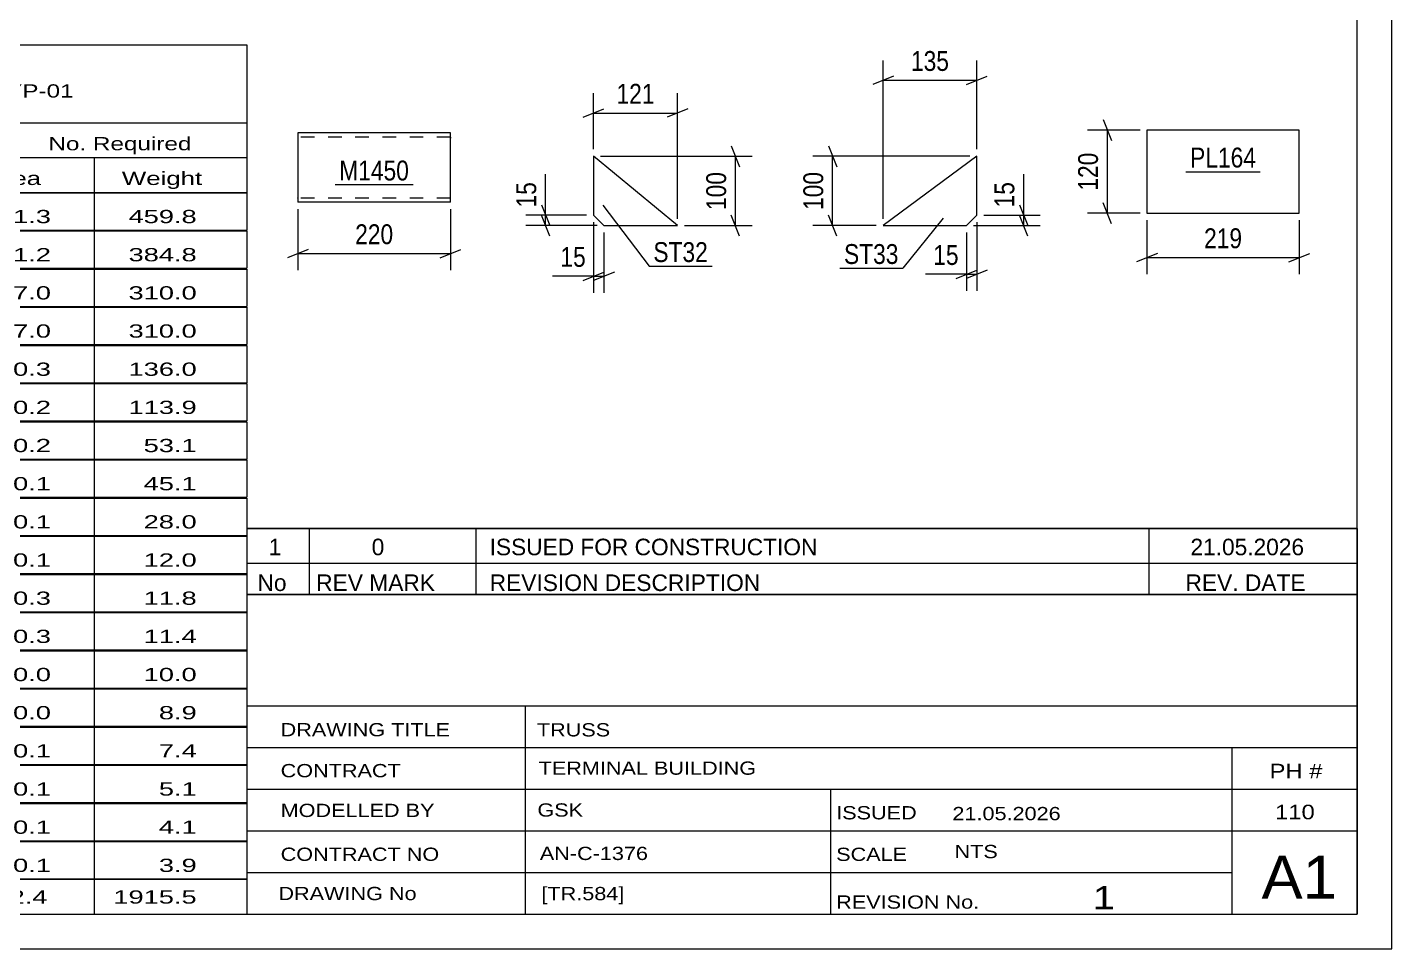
# Model space of a CAD drawing. Header units: millimetres. Extents: x 0 to 841, y 0 to 594.
# Drawn here: x 644.4 to 841, y 0 to 132.8 of the extents above; entities that cross this region are included whole.
import ezdxf

# ---------------------------------------------------------------- set-up
doc = ezdxf.new("R2010")
doc.units = ezdxf.units.MM
doc.linetypes.add('DXK_LINE_DOT2', pattern=[3.9198, 1.9599, -1.9599])
doc.styles.add('Arial Narrow', font='ARIALN.TTF', dxfattribs={"height": 0.2})

# ---------------------------------------------------------------- blocks, each defined once
blk = doc.blocks.new('Unknown-122568611-1133')
at = {"color": 5, "linetype": 'Continuous'}
for p, q in [((841, 0), (841, 594)), ((836, 5), (836, 589)), ((5, 5), (836, 5)), ((0, 0), (841, 0))]:
    blk.add_line(p, q, dxfattribs=at)
blk = doc.blocks.new('Part-122568611-2036 - 2022')
at = {"color": 2, "linetype": 'Continuous'}
for p, q in [((705.36, 117.57), (683.36, 117.57)), ((683.36, 117.57), (683.36, 107.57)), ((705.36, 107.57), (705.36, 117.57)), ((705.36, 107.57), (683.36, 107.57))]:
    blk.add_line(p, q, dxfattribs=at)
at = {"color": 7, "linetype": 'DXK_LINE_DOT2'}
for p, q in [((705.36, 116.97), (683.36, 116.97)), ((705.36, 116.92), (705.36, 116.97)), ((705.36, 116.97), (705.36, 116.92)), ((705.36, 116.83), (705.36, 116.92)), ((705.36, 116.92), (705.36, 116.83)), ((683.36, 108.17), (683.36, 108.22)), ((705.36, 108.17), (683.36, 108.17))]:
    blk.add_line(p, q, dxfattribs=at)
blk = doc.blocks.new('Part-122568611-7865 - 7859')
at = {"color": 2, "linetype": 'Continuous'}
for p, q in [((738.07, 104.2), (725.98, 114.2)), ((725.98, 114.2), (725.98, 105.7)), ((725.98, 105.7), (727.48, 104.2)), ((727.48, 104.2), (738.07, 104.2))]:
    blk.add_line(p, q, dxfattribs=at)
blk = doc.blocks.new('Part-122568611-7921 - 7915')
at = {"color": 2, "linetype": 'Continuous'}
for p, q in [((781.21, 114.2), (767.71, 104.2)), ((781.21, 105.7), (781.21, 114.2)), ((779.71, 104.2), (781.21, 105.7)), ((767.71, 104.2), (779.71, 104.2))]:
    blk.add_line(p, q, dxfattribs=at)
blk = doc.blocks.new('Part-122568611-1995 - 1981')
at = {"color": 2, "linetype": 'Continuous'}
for p, q in [((805.73, 117.98), (805.73, 105.98)), ((827.68, 117.98), (805.73, 117.98)), ((827.68, 105.98), (827.68, 117.98)), ((805.73, 105.98), (827.68, 105.98))]:
    blk.add_line(p, q, dxfattribs=at)
blk = doc.blocks.new('StraightDimension-122568611-2038 - 2022')
at = {"color": 7, "linetype": 'Continuous'}
for p, q in [((683.36, 106.57), (683.36, 97.78)), ((705.36, 106.57), (705.36, 97.78)), ((684.86, 100.78), (681.86, 99.58)), ((703.86, 99.58), (706.86, 100.78)), ((683.36, 100.18), (705.36, 100.18))]:
    blk.add_line(p, q, dxfattribs=at)
at = {"color": 0}
blk.add_wipeout([(697.7, 100.93), (697.7, 105.13), (691.02, 105.13), (691.02, 100.93)], dxfattribs=at)
at = {"color": 3, "style": 'Arial Narrow'}
blk.add_text('220', height=2.863, dxfattribs=at).set_placement((691.62, 101.53))
blk = doc.blocks.new('StraightDimension-122568611-7890 - 7859')
at = {"color": 7, "linetype": 'Continuous'}
for p, q in [((725.98, 115.2), (725.98, 123.27)), ((738.07, 105.2), (738.07, 123.27)), ((724.48, 119.82), (727.48, 121.02)), ((725.98, 120.42), (738.07, 120.42)), ((739.57, 121.02), (736.57, 119.82))]:
    blk.add_line(p, q, dxfattribs=at)
at = {"color": 0}
blk.add_wipeout([(735.37, 121.17), (735.37, 125.37), (728.68, 125.37), (728.68, 121.17)], dxfattribs=at)
at = {"color": 3, "style": 'Arial Narrow'}
blk.add_text('121', height=2.863, dxfattribs=at).set_placement((729.28, 121.77))
blk = doc.blocks.new('StraightDimension-122568611-7867 - 7859')
at = {"color": 7, "linetype": 'Continuous'}
for p, q in [((726.98, 114.2), (748.83, 114.2)), ((745.83, 115.7), (747.03, 112.7)), ((746.43, 104.2), (746.43, 114.2)), ((747.03, 102.7), (745.83, 105.7)), ((739.07, 104.2), (748.83, 104.2))]:
    blk.add_line(p, q, dxfattribs=at)
at = {"color": 0}
blk.add_wipeout([(745.68, 112.54), (741.48, 112.54), (741.48, 105.85), (745.68, 105.85)], dxfattribs=at)
at = {"color": 3, "style": 'Arial Narrow'}
blk.add_text('100', height=2.863, rotation=90.0002, dxfattribs=at).set_placement((745.08, 106.45))
blk = doc.blocks.new('StraightDimension-122568611-7879 - 7859')
at = {"color": 7, "linetype": 'Continuous'}
for p, q in [((718.46, 107.2), (719.66, 104.2)), ((724.98, 105.7), (716.21, 105.7)), ((719.66, 102.7), (718.46, 105.7)), ((719.06, 104.2), (719.06, 105.7)), ((726.48, 104.2), (716.21, 104.2))]:
    blk.add_line(p, q, dxfattribs=at)
at = {"color": 0}
blk.add_wipeout([(718.31, 111.08), (714.11, 111.08), (714.11, 106.22), (718.31, 106.22)], dxfattribs=at)
at = {"color": 7, "linetype": 'Continuous'}
blk.add_line((719.06, 105.7), (719.06, 111.6), dxfattribs=at)
blk.add_line((719.06, 105.7), (719.06, 111.6), dxfattribs=at)
at = {"color": 3, "style": 'Arial Narrow'}
blk.add_text('15', height=2.863, rotation=90.0002, dxfattribs=at).set_placement((717.71, 106.82))
blk = doc.blocks.new('StraightDimension-122568611-7900 - 7859')
at = {"color": 7, "linetype": 'Continuous'}
for p, q in [((725.98, 104.7), (725.98, 94.52)), ((727.48, 103.2), (727.48, 94.52)), ((724.48, 96.32), (727.48, 97.52)), ((728.98, 97.52), (725.98, 96.32)), ((725.98, 96.92), (727.48, 96.92))]:
    blk.add_line(p, q, dxfattribs=at)
at = {"color": 0}
blk.add_wipeout([(725.46, 97.67), (725.46, 101.87), (720.6, 101.87), (720.6, 97.67)], dxfattribs=at)
at = {"color": 7, "linetype": 'Continuous'}
blk.add_line((725.98, 96.92), (720.07, 96.92), dxfattribs=at)
blk.add_line((725.98, 96.92), (720.07, 96.92), dxfattribs=at)
at = {"color": 3, "style": 'Arial Narrow'}
blk.add_text('15', height=2.863, dxfattribs=at).set_placement((721.2, 98.27))
blk = doc.blocks.new('StraightDimension-122568611-7923 - 7915')
at = {"color": 7, "linetype": 'Continuous'}
for p, q in [((781.21, 104.7), (781.21, 94.79)), ((779.71, 103.2), (779.71, 94.79)), ((778.21, 96.59), (781.21, 97.79)), ((782.71, 97.79), (779.71, 96.59)), ((779.71, 97.19), (781.21, 97.19))]:
    blk.add_line(p, q, dxfattribs=at)
at = {"color": 0}
blk.add_wipeout([(779.18, 97.94), (779.18, 102.14), (774.33, 102.14), (774.33, 97.94)], dxfattribs=at)
at = {"color": 7, "linetype": 'Continuous'}
blk.add_line((779.71, 97.19), (773.8, 97.19), dxfattribs=at)
blk.add_line((779.71, 97.19), (773.8, 97.19), dxfattribs=at)
at = {"color": 3, "style": 'Arial Narrow'}
blk.add_text('15', height=2.863, dxfattribs=at).set_placement((774.93, 98.54))
blk = doc.blocks.new('StraightDimension-122568611-7961 - 7915')
at = {"color": 7, "linetype": 'Continuous'}
for p, q in [((787.36, 107.2), (788.56, 104.2)), ((782.21, 105.7), (790.36, 105.7)), ((788.56, 102.7), (787.36, 105.7)), ((787.96, 104.2), (787.96, 105.7)), ((780.71, 104.2), (790.36, 104.2))]:
    blk.add_line(p, q, dxfattribs=at)
at = {"color": 0}
blk.add_wipeout([(787.21, 111.08), (783.01, 111.08), (783.01, 106.23), (787.21, 106.23)], dxfattribs=at)
at = {"color": 7, "linetype": 'Continuous'}
blk.add_line((787.96, 105.7), (787.96, 111.61), dxfattribs=at)
blk.add_line((787.96, 105.7), (787.96, 111.61), dxfattribs=at)
at = {"color": 3, "style": 'Arial Narrow'}
blk.add_text('15', height=2.863, rotation=90.0002, dxfattribs=at).set_placement((786.61, 106.83))
blk = doc.blocks.new('StraightDimension-122568611-7937 - 7915')
at = {"color": 7, "linetype": 'Continuous'}
for p, q in [((767.71, 105.2), (767.71, 128)), ((781.21, 115.2), (781.21, 128)), ((769.21, 125.75), (766.21, 124.55)), ((767.71, 125.15), (781.21, 125.15)), ((779.71, 124.55), (782.71, 125.75))]:
    blk.add_line(p, q, dxfattribs=at)
at = {"color": 0}
blk.add_wipeout([(777.8, 125.9), (777.8, 130.1), (771.12, 130.1), (771.12, 125.9)], dxfattribs=at)
at = {"color": 3, "style": 'Arial Narrow'}
blk.add_text('135', height=2.863, dxfattribs=at).set_placement((771.72, 126.5))
blk = doc.blocks.new('StraightDimension-122568611-7949 - 7915')
at = {"color": 7, "linetype": 'Continuous'}
for p, q in [((780.21, 114.2), (757.57, 114.2)), ((759.82, 115.7), (761.02, 112.7)), ((760.42, 104.2), (760.42, 114.2)), ((761.02, 102.7), (759.82, 105.7)), ((766.71, 104.2), (757.57, 104.2))]:
    blk.add_line(p, q, dxfattribs=at)
at = {"color": 0}
blk.add_wipeout([(759.67, 112.54), (755.47, 112.54), (755.47, 105.86), (759.67, 105.86)], dxfattribs=at)
at = {"color": 3, "style": 'Arial Narrow'}
blk.add_text('100', height=2.863, rotation=90.0002, dxfattribs=at).set_placement((759.07, 106.46))
blk = doc.blocks.new('StraightDimension-122568611-1997 - 1981')
at = {"color": 7, "linetype": 'Continuous'}
for p, q in [((805.73, 104.98), (805.73, 97.2)), ((827.68, 104.98), (827.68, 97.2)), ((807.23, 100.2), (804.23, 99)), ((805.73, 99.6), (827.68, 99.6)), ((826.18, 99), (829.18, 100.2))]:
    blk.add_line(p, q, dxfattribs=at)
at = {"color": 0}
blk.add_wipeout([(820.05, 100.35), (820.05, 104.55), (813.36, 104.55), (813.36, 100.35)], dxfattribs=at)
at = {"color": 3, "style": 'Arial Narrow'}
blk.add_text('219', height=2.863, dxfattribs=at).set_placement((813.96, 100.95))
blk = doc.blocks.new('StraightDimension-122568611-2008 - 1981')
at = {"color": 7, "linetype": 'Continuous'}
for p, q in [((799.42, 119.48), (800.62, 116.48)), ((804.73, 117.98), (797.17, 117.98)), ((800.02, 105.98), (800.02, 117.98)), ((800.62, 104.48), (799.42, 107.48)), ((804.73, 105.98), (797.17, 105.98))]:
    blk.add_line(p, q, dxfattribs=at)
at = {"color": 0}
blk.add_wipeout([(799.27, 115.32), (795.07, 115.32), (795.07, 108.64), (799.27, 108.64)], dxfattribs=at)
at = {"color": 3, "style": 'Arial Narrow'}
blk.add_text('120', height=2.863, rotation=90.0002, dxfattribs=at).set_placement((798.67, 109.24))
blk = doc.blocks.new('Mark-122568611-2034 - 2022')
at = {"color": 0}
blk.add_wipeout([(699.38, 110.71), (699.38, 113.71), (689.33, 113.71), (689.33, 110.71)], dxfattribs=at)
blk.add_wipeout([(699.38, 110.71), (699.38, 113.71), (689.33, 113.71), (689.33, 110.71)], dxfattribs=at)
at = {"color": 30, "linetype": 'Continuous'}
blk.add_line((688.73, 110.11), (699.98, 110.11), dxfattribs=at)
at = {"color": 3, "style": 'Arial Narrow'}
blk.add_text('M1450', height=2.863, dxfattribs=at).set_placement((689.33, 110.71))
blk = doc.blocks.new('Unknown-122568611-16714')
at = {"color": 7, "linetype": 'Continuous'}
for p, q in [((676, 60.55), (836, 60.55)), ((836, 60.55), (676, 60.55)), ((676, 60.55), (676, 55.55)), ((685, 60.55), (685, 55.55)), ((709, 60.55), (709, 55.55)), ((806, 60.55), (806, 55.55)), ((836, 60.55), (836, 55.55)), ((676, 55.55), (836, 55.55)), ((676, 55.55), (676, 51.05)), ((676, 55.55), (836, 55.55)), ((685, 55.55), (685, 51.05)), ((709, 55.55), (709, 51.05)), ((806, 55.55), (806, 51.05)), ((836, 55.55), (836, 51.05)), ((836, 51.05), (676, 51.05))]:
    blk.add_line(p, q, dxfattribs=at)
at = {"color": 7, "linetype": 'Continuous', "style": 'Arial Narrow'}
for s, height, width, p in [('1', 2.39, 1.196471, (679.16, 56.7)), ('0', 2.39, 1.196471, (694, 56.7)), ('ISSUED FOR CONSTRUCTION', 2.3861, 1.196471, (711, 56.7)), ('21.05.2026', 2.386, 1.196471, (812, 56.7)), ('No', 2.386, 1.2, (677.54, 51.55)), ('REV MARK', 2.386, 1.2, (686, 51.55)), ('REVISION DESCRIPTION', 2.3861, 1.2, (711, 51.55)), ('REV. DATE', 2.386, 1.2, (811.28, 51.55))]:
    blk.add_text(s, height=height, dxfattribs=dict(at, width=width)).set_placement(p)
blk = doc.blocks.new('Unknown-122568611-16711')
at = {"color": 7, "linetype": 'Continuous'}
for p, q in [((676, 51.05), (676, 5)), ((676, 51.05), (836, 51.05)), ((836, 51), (836, 5)), ((676, 35), (836, 35)), ((716.14, 35), (716.14, 5)), ((676, 29), (836, 29)), ((818, 5.05), (818, 29.05)), ((676, 23), (836, 23)), ((760.14, 23), (760.14, 5)), ((676, 17), (836, 17)), ((676, 11), (818, 11)), ((676, 5), (836, 5))]:
    blk.add_line(p, q, dxfattribs=at)
at = {"color": 7, "style": 'Arial Narrow'}
for s, height, width, p in [('DRAWING TITLE', 1.9089, 1.425378, (680.88, 30.61)), ('TRUSS', 1.909, 1.425378, (717.81, 30.59)), ('CONTRACT', 1.909, 1.425378, (680.88, 24.71)), ('TERMINAL BUILDING', 1.9089, 1.425378, (718.06, 25.07)), ('MODELLED BY', 1.9089, 1.425378, (680.88, 18.98)), ('GSK', 1.909, 1.425378, (717.88, 19.04)), ('ISSUED', 1.909, 1.425378, (760.94, 18.64)), ('21.05.2026', 1.909, 1.425378, (777.69, 18.52)), ('CONTRACT NO', 1.9089, 1.425378, (680.88, 12.66)), ('AN-C-1376', 1.909, 1.425378, (718.23, 12.78)), ('SCALE', 1.909, 1.425378, (760.94, 12.65)), ('A1', 6.204, 1.25, (822.24, 7.2)), ('DRAWING No', 1.909, 1.425378, (680.56, 7)), ('[TR.584]', 1.909, 1.425378, (718.46, 6.99)), ('1', 3.34, 1.5, (797.91, 5.68)), ('REVISION No.', 1.9089, 1.425378, (760.94, 5.77))]:
    blk.add_text(s, height=height, dxfattribs=dict(at, width=width)).set_placement(p)
at = {"color": 7, "linetype": 'Continuous', "style": 'Arial Narrow'}
for s, height, width, p in [('PH #', 2.1, 1.42538, (823.4, 24.55)), ('110', 2.1, 1.42538, (824.19, 18.65)), ('NTS', 1.909, 1.425378, (778, 13.05))]:
    blk.add_text(s, height=height, dxfattribs=dict(at, width=width)).set_placement(p)
blk = doc.blocks.new('Unknown-122568611-16712')
at = {"color": 7, "linetype": 'Continuous'}
for p, q in [((516, 130.25), (676, 130.25)), ((516, 119), (516, 130.25)), ((676, 130.25), (676, 119)), ((516, 119), (676, 119)), ((516, 119), (516, 114)), ((676, 119), (676, 114)), ((516, 114), (676, 114)), ((516, 114), (516, 109)), ((540, 114), (540, 109)), ((575.5, 114), (575.5, 109)), ((601.5, 114), (601.5, 109)), ((614.5, 114), (614.5, 109)), ((632, 114), (632, 109)), ((654, 114), (654, 109)), ((676, 114), (676, 109)), ((516, 109), (676, 109)), ((516, 108.95), (516, 103.55)), ((516, 108.95), (676, 108.95)), ((540, 109), (540, 103.5)), ((575.5, 109), (575.5, 103.5)), ((601.5, 109), (601.5, 103.5)), ((614.5, 109), (614.5, 103.5)), ((632, 109), (632, 103.5)), ((654, 109), (654, 103.5)), ((676, 108.95), (676, 103.55)), ((516, 103.55), (676, 103.55)), ((516, 103.45), (516, 98.05)), ((516, 103.45), (676, 103.45)), ((540, 103.5), (540, 98)), ((575.5, 103.5), (575.5, 98)), ((601.5, 103.5), (601.5, 98)), ((614.5, 103.5), (614.5, 98)), ((632, 103.5), (632, 98)), ((654, 103.5), (654, 98)), ((676, 103.45), (676, 98.05)), ((516, 98.05), (676, 98.05)), ((516, 97.95), (516, 92.55)), ((516, 97.95), (676, 97.95)), ((540, 98), (540, 92.5)), ((575.5, 98), (575.5, 92.5)), ((601.5, 98), (601.5, 92.5)), ((614.5, 98), (614.5, 92.5)), ((632, 98), (632, 92.5)), ((654, 98), (654, 92.5)), ((676, 97.95), (676, 92.55)), ((516, 92.55), (676, 92.55)), ((516, 92.45), (516, 87.05)), ((516, 92.45), (676, 92.45)), ((540, 92.5), (540, 87)), ((575.5, 92.5), (575.5, 87)), ((601.5, 92.5), (601.5, 87)), ((614.5, 92.5), (614.5, 87)), ((632, 92.5), (632, 87)), ((654, 92.5), (654, 87)), ((676, 92.45), (676, 87.05)), ((516, 87.05), (676, 87.05)), ((516, 86.95), (516, 81.55)), ((516, 86.95), (676, 86.95)), ((540, 87), (540, 81.5)), ((575.5, 87), (575.5, 81.5)), ((601.5, 87), (601.5, 81.5)), ((614.5, 87), (614.5, 81.5)), ((632, 87), (632, 81.5)), ((654, 87), (654, 81.5)), ((676, 86.95), (676, 81.55)), ((516, 81.55), (676, 81.55)), ((516, 81.45), (516, 76.05)), ((516, 81.45), (676, 81.45)), ((540, 81.5), (540, 76)), ((575.5, 81.5), (575.5, 76)), ((601.5, 81.5), (601.5, 76)), ((614.5, 81.5), (614.5, 76)), ((632, 81.5), (632, 76)), ((654, 81.5), (654, 76)), ((676, 81.45), (676, 76.05)), ((516, 76.05), (676, 76.05)), ((516, 75.95), (516, 70.55)), ((516, 75.95), (676, 75.95)), ((540, 76), (540, 70.5)), ((575.5, 76), (575.5, 70.5)), ((601.5, 76), (601.5, 70.5)), ((614.5, 76), (614.5, 70.5)), ((632, 76), (632, 70.5)), ((654, 76), (654, 70.5)), ((676, 75.95), (676, 70.55)), ((516, 70.55), (676, 70.55)), ((516, 70.45), (516, 65.05)), ((516, 70.45), (676, 70.45)), ((540, 70.5), (540, 65)), ((575.5, 70.5), (575.5, 65)), ((601.5, 70.5), (601.5, 65)), ((614.5, 70.5), (614.5, 65)), ((632, 70.5), (632, 65)), ((654, 70.5), (654, 65)), ((676, 70.45), (676, 65.05)), ((516, 65.05), (676, 65.05)), ((516, 64.95), (516, 59.55)), ((516, 64.95), (676, 64.95)), ((540, 65), (540, 59.5)), ((575.5, 65), (575.5, 59.5)), ((601.5, 65), (601.5, 59.5)), ((614.5, 65), (614.5, 59.5)), ((632, 65), (632, 59.5)), ((654, 65), (654, 59.5)), ((676, 64.95), (676, 59.55)), ((516, 59.55), (676, 59.55)), ((516, 59.45), (516, 54.05)), ((516, 59.45), (676, 59.45)), ((540, 59.5), (540, 54)), ((575.5, 59.5), (575.5, 54)), ((601.5, 59.5), (601.5, 54)), ((614.5, 59.5), (614.5, 54)), ((632, 59.5), (632, 54)), ((654, 59.5), (654, 54)), ((676, 59.45), (676, 54.05)), ((516, 54.05), (676, 54.05)), ((516, 53.95), (516, 48.55)), ((516, 53.95), (676, 53.95)), ((540, 54), (540, 48.5)), ((575.5, 54), (575.5, 48.5)), ((601.5, 54), (601.5, 48.5)), ((614.5, 54), (614.5, 48.5)), ((632, 54), (632, 48.5)), ((654, 54), (654, 48.5)), ((676, 53.95), (676, 48.55)), ((516, 48.55), (676, 48.55)), ((516, 48.45), (516, 43.05)), ((516, 48.45), (676, 48.45)), ((540, 48.5), (540, 43)), ((575.5, 48.5), (575.5, 43)), ((601.5, 48.5), (601.5, 43)), ((614.5, 48.5), (614.5, 43)), ((632, 48.5), (632, 43)), ((654, 48.5), (654, 43)), ((676, 48.45), (676, 43.05)), ((516, 43.05), (676, 43.05)), ((516, 42.95), (516, 37.55)), ((516, 42.95), (676, 42.95)), ((540, 43), (540, 37.5)), ((575.5, 43), (575.5, 37.5)), ((601.5, 43), (601.5, 37.5)), ((614.5, 43), (614.5, 37.5)), ((632, 43), (632, 37.5)), ((654, 43), (654, 37.5)), ((676, 42.95), (676, 37.55)), ((516, 37.55), (676, 37.55)), ((516, 37.45), (516, 32.05)), ((516, 37.45), (676, 37.45)), ((540, 37.5), (540, 32)), ((575.5, 37.5), (575.5, 32)), ((601.5, 37.5), (601.5, 32)), ((614.5, 37.5), (614.5, 32)), ((632, 37.5), (632, 32)), ((654, 37.5), (654, 32)), ((676, 37.45), (676, 32.05)), ((516, 32.05), (676, 32.05)), ((516, 31.95), (516, 26.55)), ((516, 31.95), (676, 31.95)), ((540, 32), (540, 26.5)), ((575.5, 32), (575.5, 26.5)), ((601.5, 32), (601.5, 26.5)), ((614.5, 32), (614.5, 26.5)), ((632, 32), (632, 26.5)), ((654, 32), (654, 26.5)), ((676, 31.95), (676, 26.55)), ((516, 26.55), (676, 26.55)), ((516, 26.45), (516, 21.05)), ((516, 26.45), (676, 26.45)), ((540, 26.5), (540, 21)), ((575.5, 26.5), (575.5, 21)), ((601.5, 26.5), (601.5, 21)), ((614.5, 26.5), (614.5, 21)), ((632, 26.5), (632, 21)), ((654, 26.5), (654, 21)), ((676, 26.45), (676, 21.05)), ((516, 21.05), (676, 21.05)), ((516, 20.95), (516, 15.55)), ((516, 20.95), (676, 20.95)), ((540, 21), (540, 15.5)), ((575.5, 21), (575.5, 15.5)), ((601.5, 21), (601.5, 15.5)), ((614.5, 21), (614.5, 15.5)), ((632, 21), (632, 15.5)), ((654, 21), (654, 15.5)), ((676, 20.95), (676, 15.55)), ((516, 15.55), (676, 15.55)), ((516, 15.45), (516, 10.05)), ((516, 15.45), (676, 15.45)), ((540, 15.5), (540, 10)), ((575.5, 15.5), (575.5, 10)), ((601.5, 15.5), (601.5, 10)), ((614.5, 15.5), (614.5, 10)), ((632, 15.5), (632, 10)), ((654, 15.5), (654, 10)), ((676, 15.45), (676, 10.05)), ((516, 10.05), (676, 10.05)), ((516, 10), (676, 10)), ((516, 10), (516, 5)), ((632, 10), (632, 5)), ((654, 10), (654, 5)), ((676, 10), (676, 5)), ((516, 5), (676, 5))]:
    blk.add_line(p, q, dxfattribs=at)
at = {"color": 7, "style": 'Arial Narrow'}
for s, height, width, p in [('GENERAL NOTES & WELD DETAILS :', 2.8633, 1.4, (517.15, 122.56)), ('REFER TYP DRAWING TYP-01', 1.9089, 1.6, (600.7, 122.66)), ("MATERIAL LIST FOR ASSEMBLY MK'D", 1.9089, 1.6, (517.15, 115.06)), ('TR584', 1.909, 1.794707, (609.9, 114.97)), ('1', 1.91, 1.794707, (638.08, 115.06)), ('No. Required', 1.9089, 1.6, (647.41, 115.06)), ('Mark', 1.909, 1.7, (517.34, 110)), ('Profile', 1.909, 1.7, (550.41, 110)), ('Material', 1.909, 1.7, (580.54, 110.06)), ('No.', 1.909, 1.7, (605.5, 110.06)), ('Length', 1.909, 1.7, (616, 110.06)), ('Area', 1.909, 1.7, (638.5, 110.06)), ('Weight', 1.909, 1.7, (658, 110.06))]:
    blk.add_text(s, height=height, dxfattribs=dict(at, width=width)).set_placement(p)
at = {"color": 7, "linetype": 'Continuous', "style": 'Arial Narrow'}
for s, height, width, p in [('M224', 1.909, 1.794707, (517.5, 104.56)), ('SHS100*6', 1.909, 1.794707, (542, 104.56)), ('E350', 1.909, 1.794707, (581.74, 104.56)), ('8', 1.91, 1.794707, (605.86, 104.56)), ('3282', 1.909, 1.794707, (618.58, 104.56)), ('1.3', 1.909, 1.794707, (642.32, 104.56)), ('459.8', 1.909, 1.794707, (658.96, 104.56)), ('M221', 1.909, 1.794707, (517.5, 99.06)), ('SHS100*6', 1.909, 1.794707, (542, 99.06)), ('E350', 1.909, 1.794707, (581.74, 99.06)), ('7', 1.91, 1.794707, (605.86, 99.06)), ('3183', 1.909, 1.794707, (618.58, 99.06)), ('1.2', 1.909, 1.794707, (642.32, 99.06)), ('384.8', 1.909, 1.794707, (658.96, 99.06)), ('BC190', 1.909, 1.794707, (517.5, 93.56)), ('SHS100*6', 1.909, 1.794707, (542, 93.56)), ('E350', 1.909, 1.794707, (581.74, 93.56)), ('1', 1.91, 1.794707, (605.86, 93.56)), ('17513', 1.909, 1.794707, (616.4, 93.56)), ('7.0', 1.909, 1.794707, (642.32, 93.56)), ('310.0', 1.909, 1.794707, (658.96, 93.56)), ('TR584', 1.909, 1.794707, (517.5, 88.06)), ('SHS100*6', 1.909, 1.794707, (542, 88.06)), ('E350', 1.909, 1.794707, (581.74, 88.06)), ('1', 1.91, 1.794707, (605.86, 88.06)), ('17502', 1.909, 1.794707, (616.4, 88.06)), ('7.0', 1.909, 1.794707, (642.32, 88.06)), ('310.0', 1.909, 1.794707, (658.96, 88.06)), ('SP20', 1.909, 1.794707, (517.5, 82.56)), ('PL20*380', 1.909, 1.794707, (542, 82.56)), ('E350', 1.909, 1.794707, (581.74, 82.56)), ('6', 1.91, 1.794707, (605.86, 82.56)), ('380', 1.909, 1.794707, (620.77, 82.56)), ('0.3', 1.909, 1.794707, (642.32, 82.56)), ('136.0', 1.909, 1.794707, (658.96, 82.56)), ('PL581', 1.909, 1.794707, (517.5, 77.06)), ('PL12*300', 1.909, 1.794707, (542, 77.06)), ('E350', 1.909, 1.794707, (581.74, 77.06)), ('13', 1.909, 1.794707, (604.76, 77.06)), ('310', 1.909, 1.794707, (620.77, 77.06)), ('0.2', 1.909, 1.794707, (642.32, 77.06)), ('113.9', 1.909, 1.794707, (658.96, 77.06)), ('SP19', 1.909, 1.794707, (517.5, 71.56)), ('PL16*325', 1.909, 1.794707, (542, 71.56)), ('E350', 1.909, 1.794707, (581.74, 71.56)), ('4', 1.91, 1.794707, (605.86, 71.56)), ('325', 1.909, 1.794707, (620.77, 71.56)), ('0.2', 1.909, 1.794707, (642.32, 71.56)), ('53.1', 1.909, 1.794707, (661.14, 71.56)), ('M1362', 1.909, 1.794707, (517.5, 66.06)), ('RHS100*100*6', 1.9089, 1.794707, (542, 66.06)), ('E350', 1.909, 1.794707, (581.74, 66.06)), ('13', 1.909, 1.794707, (604.76, 66.06)), ('196', 1.909, 1.794707, (620.77, 66.06)), ('0.1', 1.909, 1.794707, (642.32, 66.06)), ('45.1', 1.909, 1.794707, (661.14, 66.06)), ('TB74', 1.909, 1.794707, (517.5, 60.56)), ('RHS150*110*6', 1.9089, 1.794707, (542, 60.56)), ('E350', 1.909, 1.794707, (581.74, 60.56)), ('6', 1.91, 1.794707, (605.86, 60.56)), ('200', 1.909, 1.794707, (620.77, 60.56)), ('0.1', 1.909, 1.794707, (642.32, 60.56)), ('28.0', 1.909, 1.794707, (661.14, 60.56)), ('PL538', 1.909, 1.794707, (517.5, 55.06)), ('PL10*150', 1.909, 1.794707, (542, 55.06)), ('E350', 1.909, 1.794707, (581.74, 55.06)), ('6', 1.91, 1.794707, (605.86, 55.06)), ('170', 1.909, 1.794707, (620.77, 55.06)), ('0.1', 1.909, 1.794707, (642.32, 55.06)), ('12.0', 1.909, 1.794707, (661.14, 55.06)), ('PL340', 1.909, 1.794707, (517.5, 49.56)), ('PL12*341', 1.909, 1.794707, (542, 49.56)), ('E350', 1.909, 1.794707, (581.74, 49.56)), ('1', 1.91, 1.794707, (605.86, 49.56)), ('391', 1.909, 1.794707, (620.77, 49.56)), ('0.3', 1.909, 1.794707, (642.32, 49.56)), ('11.8', 1.909, 1.794707, (661.14, 49.56)), ('PL341', 1.909, 1.794707, (517.5, 44.06)), ('PL12*331', 1.909, 1.794707, (542, 44.06)), ('E350', 1.909, 1.794707, (581.74, 44.06)), ('1', 1.91, 1.794707, (605.86, 44.06)), ('391', 1.909, 1.794707, (620.77, 44.06)), ('0.3', 1.909, 1.794707, (642.32, 44.06)), ('11.4', 1.909, 1.794707, (661.14, 44.06)), ('ST33', 1.909, 1.794707, (517.5, 38.56)), ('PL8*100', 1.909, 1.794707, (542, 38.56)), ('E350', 1.909, 1.794707, (581.74, 38.56)), ('24', 1.909, 1.794707, (604.76, 38.56)), ('135', 1.909, 1.794707, (620.77, 38.56)), ('0.0', 1.909, 1.794707, (642.32, 38.56)), ('10.0', 1.909, 1.794707, (661.14, 38.56)), ('ST32', 1.909, 1.794707, (517.5, 33.06)), ('PL8*100', 1.909, 1.794707, (542, 33.06)), ('E350', 1.909, 1.794707, (581.74, 33.06)), ('24', 1.909, 1.794707, (604.76, 33.06)), ('121', 1.909, 1.794707, (620.77, 33.06)), ('0.0', 1.909, 1.794707, (642.32, 33.06)), ('8.9', 1.909, 1.794707, (663.33, 33.06)), ('PL100', 1.909, 1.794707, (517.5, 27.56)), ('PL10*120', 1.909, 1.794707, (542, 27.56)), ('E350', 1.909, 1.794707, (581.74, 27.56)), ('2', 1.91, 1.794707, (605.86, 27.56)), ('391', 1.909, 1.794707, (620.77, 27.56)), ('0.1', 1.909, 1.794707, (642.32, 27.56)), ('7.4', 1.909, 1.794707, (663.33, 27.56)), ('PL163', 1.909, 1.794707, (517.5, 22.06)), ('PL12*167', 1.909, 1.794707, (542, 22.06)), ('E350', 1.909, 1.794707, (581.74, 22.06)), ('2', 1.91, 1.794707, (605.86, 22.06)), ('220', 1.909, 1.794707, (620.77, 22.06)), ('0.1', 1.909, 1.794707, (642.32, 22.06)), ('5.1', 1.909, 1.794707, (663.33, 22.06)), ('PL164', 1.909, 1.794707, (517.5, 16.56)), ('PL10*120', 1.909, 1.794707, (542, 16.56)), ('E350', 1.909, 1.794707, (581.74, 16.56)), ('2', 1.91, 1.794707, (605.86, 16.56)), ('220', 1.909, 1.794707, (620.77, 16.56)), ('0.1', 1.909, 1.794707, (642.32, 16.56)), ('4.1', 1.909, 1.794707, (663.33, 16.56)), ('M1450', 1.909, 1.794707, (517.5, 11.06)), ('RHS100*100*6', 1.9089, 1.794707, (542, 11.06)), ('E350', 1.909, 1.794707, (581.74, 11.06)), ('1', 1.91, 1.794707, (605.86, 11.06)), ('220', 1.909, 1.794707, (620.77, 11.06)), ('0.1', 1.909, 1.794707, (642.32, 11.06)), ('3.9', 1.909, 1.794707, (663.33, 11.06)), ('Total', 1.909, 1.7, (618.33, 6.5)), ('42.4', 1.909, 1.794707, (639.64, 6.5)), ('1915.5', 1.909, 1.794707, (656.77, 6.5))]:
    blk.add_text(s, height=height, dxfattribs=dict(at, width=width)).set_placement(p)
blk = doc.blocks.new('Mark-122568611-7861 - 7859')
at = {"color": 0}
blk.add_wipeout([(742.45, 98.96), (742.45, 101.96), (734.6, 101.96), (734.6, 98.96)], dxfattribs=at)
blk.add_wipeout([(742.45, 98.96), (742.45, 101.96), (734.6, 101.96), (734.6, 98.96)], dxfattribs=at)
at = {"color": 30, "linetype": 'Continuous'}
for p, q in [((727.29, 107.13), (734, 98.36)), ((734, 98.36), (743.05, 98.36))]:
    blk.add_line(p, q, dxfattribs=at)
at = {"color": 3, "style": 'Arial Narrow'}
blk.add_text('ST32', height=2.863, dxfattribs=at).set_placement((734.6, 98.96))
blk = doc.blocks.new('Mark-122568611-7917 - 7915')
at = {"color": 0}
blk.add_wipeout([(769.93, 98.68), (769.93, 101.68), (762.07, 101.68), (762.07, 98.68)], dxfattribs=at)
blk.add_wipeout([(769.93, 98.68), (769.93, 101.68), (762.07, 101.68), (762.07, 98.68)], dxfattribs=at)
at = {"color": 30, "linetype": 'Continuous'}
for p in [(776.34, 105.27), (761.47, 98.08)]:
    blk.add_line(p, (770.53, 98.08), dxfattribs=at)
at = {"color": 3, "style": 'Arial Narrow'}
blk.add_text('ST33', height=2.863, dxfattribs=at).set_placement((762.07, 98.68))
blk = doc.blocks.new('Mark-122568611-1993 - 1981')
at = {"color": 0}
blk.add_wipeout([(821.46, 112.58), (821.46, 115.58), (811.95, 115.58), (811.95, 112.58)], dxfattribs=at)
blk.add_wipeout([(821.46, 112.58), (821.46, 115.58), (811.95, 115.58), (811.95, 112.58)], dxfattribs=at)
at = {"color": 30, "linetype": 'Continuous'}
blk.add_line((811.35, 111.98), (822.06, 111.98), dxfattribs=at)
at = {"color": 3, "style": 'Arial Narrow'}
blk.add_text('PL164', height=2.863, dxfattribs=at).set_placement((811.95, 112.58))

msp = doc.modelspace()

# ---------------------------------------------------------------- block references
for name in ['Unknown-122568611-1133', 'Unknown-122568611-16712', 'Part-122568611-2036 - 2022', 'Part-122568611-1995 - 1981', 'Part-122568611-7865 - 7859', 'Part-122568611-7921 - 7915', 'Unknown-122568611-16714', 'Unknown-122568611-16711']:
    msp.add_blockref(name, (0, 0))

# ---------------------------------------------------------------- next in the draw order: block references
for name in ['StraightDimension-122568611-7890 - 7859', 'Mark-122568611-1993 - 1981', 'Mark-122568611-2034 - 2022', 'StraightDimension-122568611-2038 - 2022', 'StraightDimension-122568611-7923 - 7915', 'StraightDimension-122568611-1997 - 1981']:
    msp.add_blockref(name, (0, 0))

# ---------------------------------------------------------------- next in the draw order: block references
for name in ['StraightDimension-122568611-2008 - 1981', 'StraightDimension-122568611-7867 - 7859', 'StraightDimension-122568611-7961 - 7915']:
    msp.add_blockref(name, (0, 0))

# ---------------------------------------------------------------- next in the draw order: block references
for name in ['StraightDimension-122568611-7937 - 7915', 'StraightDimension-122568611-7879 - 7859']:
    msp.add_blockref(name, (0, 0))

# ---------------------------------------------------------------- next in the draw order: block references
for name in ['StraightDimension-122568611-7949 - 7915', 'StraightDimension-122568611-7900 - 7859']:
    msp.add_blockref(name, (0, 0))

# ---------------------------------------------------------------- next in the draw order: block references
for name in ['Mark-122568611-7861 - 7859', 'Mark-122568611-7917 - 7915']:
    msp.add_blockref(name, (0, 0))

doc.saveas('drawing.dxf')
